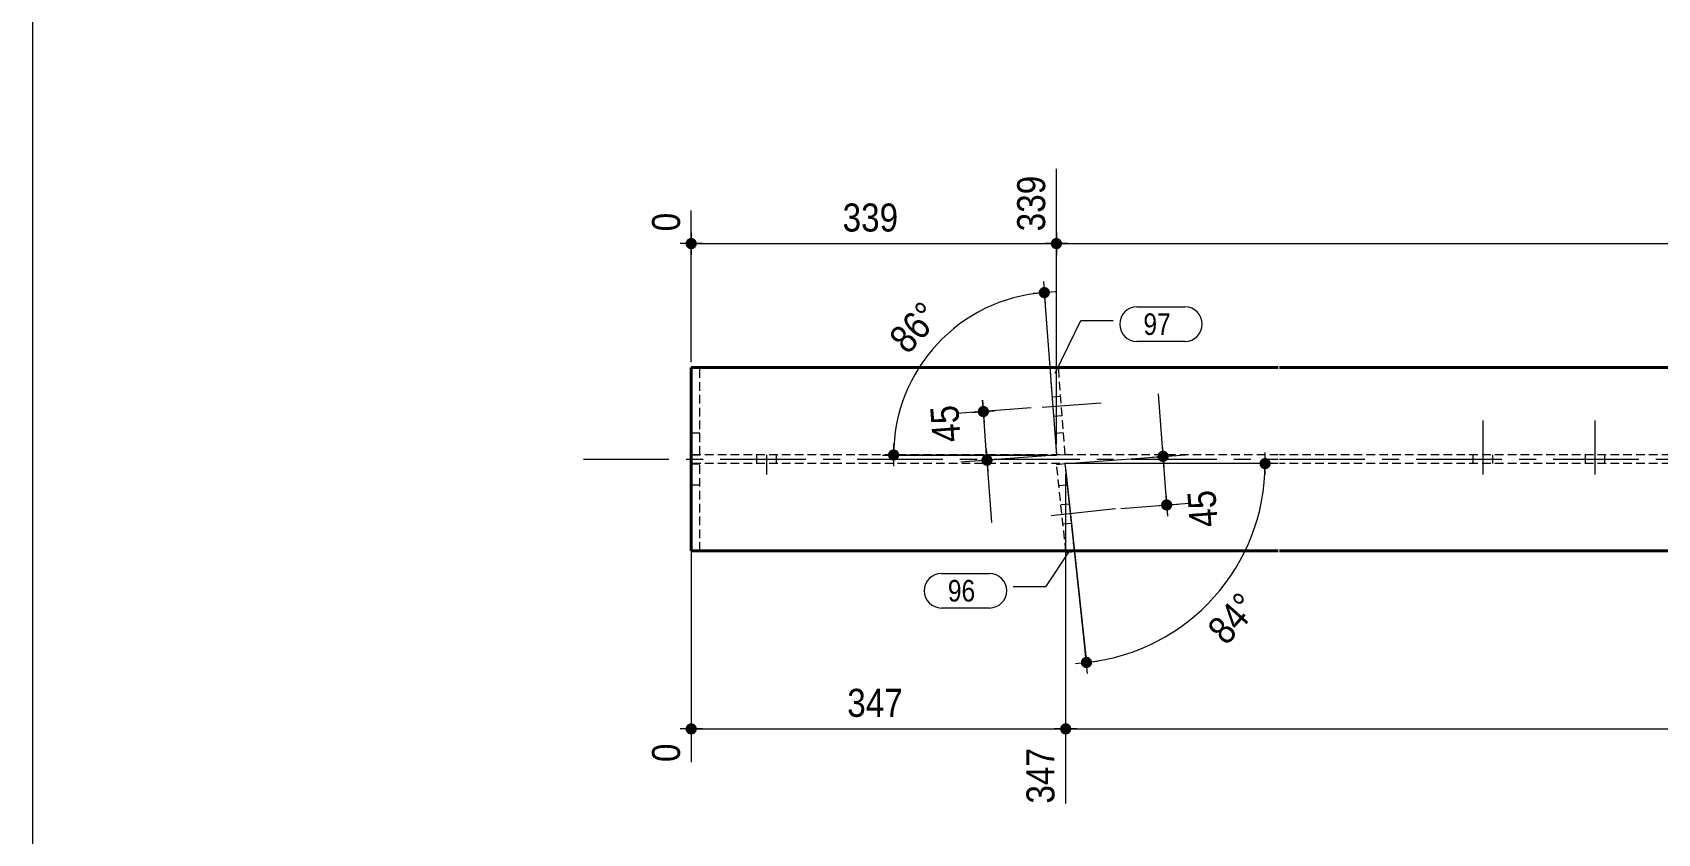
# Model space of a CAD drawing. Header units: millimetres. Extents: x 2 to 410, y 5 to 282.
# Drawn here: x 5 to 155.7, y 122.1 to 196.4 of the extents above; entities that cross this region are included whole.
import ezdxf

# ---------------------------------------------------------------- set-up
doc = ezdxf.new("R2010")
doc.units = ezdxf.units.MM
for name, pattern in [('AXES', [12.7, 7.9375, -1.5875, 1.5875, -1.5875]), ('CACHE2', [1.190625, 0.79375, -0.396875]), ('INTERROMPUX2', [9.525, 6.35, -3.175])]:
    doc.linetypes.add(name, pattern=pattern)
for name, color, linetype, lineweight in [('Axe', 1, 'Continuous', 0), ('Boulon', 7, 'Continuous', 0), ('Cache', 7, 'Continuous', 0), ('Cotation', 7, 'Continuous', 0), ('Feuille dessin', 5, 'Continuous', 0), ('Piece', 2, 'Continuous', 0), ('Repère pièce', 3, 'Continuous', 0)]:
    doc.layers.add(name, color=color, linetype=linetype, lineweight=lineweight)
doc.styles.add('ARIAL', font='ARIAL.TTF')
doc.styles.add('COMIC_SANS_MS', font='COMIC.TTF')

# ---------------------------------------------------------------- blocks, each defined once
blk = doc.blocks.new('*A32')
at = {"layer": 'Boulon', "linetype": 'INTERROMPUX2', "lineweight": 0}
for p, q in [((149.940422, 155.381357), (149.940422, 160.381357)), ((149.940422, 155.381357), (149.940422, 160.381357)), ((149.040422, 156.381357), (149.040422, 157.181357)), ((149.040422, 156.381357), (149.040422, 157.181357)), ((150.840422, 156.381357), (150.840422, 157.181357)), ((150.840422, 156.381357), (150.840422, 157.181357))]:
    blk.add_line(p, q, dxfattribs=at)
blk = doc.blocks.new('*A33')
at = {"layer": 'Boulon', "linetype": 'INTERROMPUX2', "lineweight": 0}
for p, q in [((139.540422, 155.381357), (139.540422, 160.381357)), ((139.540422, 155.381357), (139.540422, 160.381357)), ((138.640422, 156.381357), (138.640422, 157.181357)), ((138.640422, 156.381357), (138.640422, 157.181357)), ((140.440422, 156.381357), (140.440422, 157.181357)), ((140.440422, 156.381357), (140.440422, 157.181357))]:
    blk.add_line(p, q, dxfattribs=at)
blk = doc.blocks.new('*A36')
at = {"layer": 'Boulon', "linetype": 'INTERROMPUX2', "lineweight": 0}
for p, q in [((72.199334, 156.381357), (72.199334, 157.181357)), ((72.199334, 156.381357), (72.199334, 157.181357)), ((72.199334, 156.381357), (72.199334, 157.181357)), ((73.099334, 155.381357), (73.099334, 157.181357)), ((73.099334, 155.381357), (73.099334, 157.181357)), ((73.099334, 155.381357), (73.099334, 157.181357)), ((73.999334, 156.381357), (73.999334, 157.181357)), ((73.999334, 156.381357), (73.999334, 157.181357)), ((73.999334, 156.381357), (73.999334, 157.181357))]:
    blk.add_line(p, q, dxfattribs=at)
blk = doc.blocks.new('*A46')
at = {"layer": 'Boulon', "linetype": 'INTERROMPUX2', "lineweight": 0}
for p, q in [((100.389534, 152.576169), (101.184991, 152.661301)), ((100.389534, 152.576169), (101.184991, 152.661301)), ((100.389534, 152.576169), (101.184991, 152.661301)), ((99.490241, 151.574784), (105.456172, 152.213275)), ((99.490241, 151.574784), (105.456172, 152.213275)), ((99.490241, 151.574784), (105.456172, 152.213275)), ((100.581081, 150.786389), (101.376539, 150.871522)), ((100.581081, 150.786389), (101.376539, 150.871522)), ((100.581081, 150.786389), (101.376539, 150.871522))]:
    blk.add_line(p, q, dxfattribs=at)
blk = doc.blocks.new('*A47')
at = {"layer": 'Boulon', "linetype": 'INTERROMPUX2', "lineweight": 0}
for p, q in [((98.64141, 161.612571), (104.126297, 162.020025)), ((98.64141, 161.612571), (104.126297, 162.020025)), ((99.571988, 162.584181), (100.36979, 162.643447)), ((99.571988, 162.584181), (100.36979, 162.643447)), ((99.705337, 160.789127), (100.503139, 160.848393)), ((99.705337, 160.789127), (100.503139, 160.848393))]:
    blk.add_line(p, q, dxfattribs=at)
blk = doc.blocks.new('*A50')
at = {"layer": 'Axe', "color": 1, "linetype": 'AXES', "lineweight": 15}
for p, q in [((56.09887, 156.781357), (120.554782, 156.781357)), ((120.654782, 156.781357), (168.826063, 156.781357))]:
    blk.add_line(p, q, dxfattribs=at)
at = {"layer": 'Cache', "color": 7, "linetype": 'CACHE2', "lineweight": 20}
for p, q in [((120.554782, 157.181357), (66.09887, 157.181357)), ((168.826063, 157.181357), (120.654782, 157.181357)), ((120.554782, 156.381357), (66.09887, 156.381357)), ((168.826063, 156.381357), (120.654782, 156.381357))]:
    blk.add_line(p, q, dxfattribs=at)
at = {"layer": 'Piece', "color": 2, "linetype": 'Continuous', "lineweight": 40}
for p, q in [((66.09887, 165.281357), (66.09887, 148.281357)), ((66.09887, 165.281357), (120.554782, 165.281357)), ((120.654782, 165.281357), (168.826063, 165.281357)), ((66.09887, 148.281357), (120.554782, 148.281357)), ((120.654782, 148.281357), (168.826063, 148.281357))]:
    blk.add_line(p, q, dxfattribs=at)
blk = doc.blocks.new('*A51')
at = {"layer": 'Cache', "color": 7, "linetype": 'CACHE2', "lineweight": 20}
for p, q in [((99.991403, 156.296225), (100.78686, 156.381357)), ((100.857729, 148.201451), (99.991403, 156.296225)), ((101.653186, 148.286583), (100.78686, 156.381357)), ((100.999691, 154.392713), (100.204233, 154.307581)), ((101.604356, 148.281357), (101.653186, 148.286583)), ((101.653186, 148.286583), (101.604356, 148.281357))]:
    blk.add_line(p, q, dxfattribs=at)
at = {"layer": 'Piece', "color": 2, "linetype": 'Continuous', "lineweight": 40}
for p in [(100.849177, 148.281357), (101.604356, 148.281357)]:
    blk.add_line(p, (100.857729, 148.201451), dxfattribs=at)
blk = doc.blocks.new('*A52')
at = {"layer": 'Cache', "color": 7, "linetype": 'CACHE2', "lineweight": 20}
for p, q in [((100.177154, 165.236591), (99.379352, 165.177325)), ((99.379352, 165.177325), (99.973346, 157.181357)), ((100.771148, 157.240623), (100.177154, 165.236591)), ((100.622983, 159.235127), (99.825181, 159.175861)), ((99.973346, 157.181357), (100.771148, 157.240623))]:
    blk.add_line(p, q, dxfattribs=at)
blk = doc.blocks.new('*A53')
at = {"layer": 'Cache', "color": 7, "linetype": 'CACHE2', "lineweight": 20}
for p, q in [((66.098669, 148.291357), (66.098669, 156.371357)), ((66.098669, 156.371357), (66.898669, 156.371357)), ((66.898669, 148.291357), (66.898669, 156.371357)), ((66.898669, 154.371357), (66.098669, 154.371357)), ((66.898669, 148.291357), (66.098669, 148.291357))]:
    blk.add_line(p, q, dxfattribs=at)
blk = doc.blocks.new('*A54')
at = {"layer": 'Cache', "color": 7, "linetype": 'CACHE2', "lineweight": 20}
for p, q in [((66.898669, 165.271357), (66.098669, 165.271357)), ((66.098669, 165.271357), (66.098669, 157.191357)), ((66.898669, 157.191357), (66.898669, 165.271357)), ((66.898669, 159.191357), (66.098669, 159.191357)), ((66.098669, 157.191357), (66.898669, 157.191357))]:
    blk.add_line(p, q, dxfattribs=at)
blk = doc.blocks.new('*A67')
at = {"layer": 'Feuille dessin', "linetype": 'Continuous', "lineweight": 0}
blk.add_line((5, 282), (5, 5), dxfattribs=at)
blk = doc.blocks.new('*A118')
at = {"layer": 'Cotation'}
for points in [[(119.3, 155.86), (119.28, 155.86), (119.25, 155.87), (119.23, 155.87), (119.2, 155.88), (119.18, 155.88), (119.15, 155.89), (119.13, 155.9), (119.11, 155.91), (119.08, 155.92), (119.06, 155.94), (119.04, 155.95), (119.02, 155.96), (119, 155.98), (118.98, 156), (118.96, 156.01), (118.94, 156.03), (118.93, 156.05), (118.91, 156.07), (118.9, 156.09), (118.88, 156.11), (118.87, 156.14), (118.86, 156.16), (118.85, 156.18), (118.84, 156.21), (118.83, 156.23), (118.82, 156.26), (118.82, 156.28), (118.81, 156.31), (118.81, 156.33), (118.81, 156.36), (118.81, 156.38), (118.81, 156.41), (118.81, 156.43), (118.81, 156.46), (118.82, 156.48), (118.82, 156.51), (118.83, 156.53), (118.84, 156.56), (118.85, 156.58), (118.86, 156.6), (118.87, 156.63), (118.88, 156.65), (118.9, 156.67), (118.91, 156.69), (118.93, 156.71), (118.94, 156.73), (118.96, 156.75), (118.98, 156.77), (119, 156.78), (119.02, 156.8), (119.04, 156.81), (119.06, 156.83), (119.08, 156.84), (119.11, 156.85), (119.13, 156.86), (119.15, 156.87), (119.18, 156.88), (119.2, 156.89), (119.23, 156.89), (119.25, 156.9), (119.28, 156.9), (119.3, 156.9), (119.33, 156.9), (119.35, 156.9), (119.38, 156.9), (119.4, 156.9), (119.43, 156.89), (119.45, 156.89), (119.48, 156.88), (119.5, 156.87), (119.53, 156.86), (119.55, 156.85), (119.57, 156.84), (119.59, 156.83), (119.62, 156.81), (119.64, 156.8), (119.66, 156.78), (119.68, 156.77), (119.7, 156.75), (119.71, 156.73), (119.73, 156.71), (119.75, 156.69), (119.76, 156.67), (119.77, 156.65), (119.79, 156.63), (119.8, 156.6), (119.81, 156.58), (119.82, 156.56), (119.83, 156.53), (119.83, 156.51), (119.84, 156.48), (119.84, 156.46), (119.85, 156.43), (119.85, 156.41), (119.85, 156.38), (119.85, 156.36), (119.85, 156.33), (119.84, 156.31), (119.84, 156.28), (119.83, 156.26), (119.83, 156.23), (119.82, 156.21), (119.81, 156.18), (119.8, 156.16), (119.79, 156.14), (119.77, 156.11), (119.76, 156.09), (119.75, 156.07), (119.73, 156.05), (119.71, 156.03), (119.7, 156.01), (119.68, 156), (119.66, 155.98), (119.64, 155.96), (119.62, 155.95), (119.59, 155.94), (119.57, 155.92), (119.55, 155.91), (119.53, 155.9), (119.5, 155.89), (119.48, 155.88), (119.45, 155.88), (119.43, 155.87), (119.4, 155.87), (119.38, 155.86), (119.35, 155.86), (119.33, 155.86)], [(102.73, 137.43), (102.71, 137.43), (102.68, 137.43), (102.66, 137.44), (102.63, 137.44), (102.61, 137.45), (102.58, 137.46), (102.56, 137.47), (102.54, 137.48), (102.51, 137.49), (102.49, 137.5), (102.47, 137.51), (102.45, 137.53), (102.43, 137.54), (102.41, 137.56), (102.39, 137.58), (102.37, 137.6), (102.36, 137.62), (102.34, 137.64), (102.33, 137.66), (102.31, 137.68), (102.3, 137.7), (102.29, 137.72), (102.28, 137.75), (102.27, 137.77), (102.26, 137.79), (102.26, 137.82), (102.25, 137.84), (102.25, 137.87), (102.24, 137.89), (102.24, 137.92), (102.24, 137.95), (102.24, 137.97), (102.24, 138), (102.25, 138.02), (102.25, 138.05), (102.26, 138.07), (102.26, 138.1), (102.27, 138.12), (102.28, 138.14), (102.29, 138.17), (102.3, 138.19), (102.31, 138.21), (102.33, 138.23), (102.34, 138.26), (102.36, 138.28), (102.37, 138.3), (102.39, 138.31), (102.41, 138.33), (102.43, 138.35), (102.45, 138.36), (102.47, 138.38), (102.49, 138.39), (102.51, 138.4), (102.54, 138.42), (102.56, 138.43), (102.58, 138.44), (102.61, 138.44), (102.63, 138.45), (102.66, 138.46), (102.68, 138.46), (102.71, 138.46), (102.73, 138.47), (102.76, 138.47), (102.79, 138.47), (102.81, 138.46), (102.84, 138.46), (102.86, 138.46), (102.89, 138.45), (102.91, 138.44), (102.94, 138.44), (102.96, 138.43), (102.98, 138.42), (103, 138.4), (103.03, 138.39), (103.05, 138.38), (103.07, 138.36), (103.09, 138.35), (103.11, 138.33), (103.13, 138.31), (103.15, 138.3), (103.16, 138.28), (103.18, 138.26), (103.19, 138.23), (103.21, 138.21), (103.22, 138.19), (103.23, 138.17), (103.24, 138.14), (103.25, 138.12), (103.26, 138.1), (103.26, 138.07), (103.27, 138.05), (103.27, 138.02), (103.28, 138), (103.28, 137.97), (103.28, 137.95), (103.28, 137.92), (103.28, 137.89), (103.27, 137.87), (103.27, 137.84), (103.26, 137.82), (103.26, 137.79), (103.25, 137.77), (103.24, 137.75), (103.23, 137.72), (103.22, 137.7), (103.21, 137.68), (103.19, 137.66), (103.18, 137.64), (103.16, 137.62), (103.15, 137.6), (103.13, 137.58), (103.11, 137.56), (103.09, 137.54), (103.07, 137.53), (103.05, 137.51), (103.03, 137.5), (103, 137.49), (102.98, 137.48), (102.96, 137.47), (102.94, 137.46), (102.91, 137.45), (102.89, 137.44), (102.86, 137.44), (102.84, 137.43), (102.81, 137.43), (102.79, 137.43), (102.76, 137.43)]]:
    blk.add_hatch(color=256, dxfattribs=at).paths.add_polyline_path(points, flags=17)
at = {"layer": 'Cotation', "linetype": 'Continuous', "lineweight": 0}
for p, q in [((119.33, 155.34), (119.33, 157.42)), ((119.33, 156.38), (100.79, 156.38)), ((102.76, 137.95), (100.79, 156.38)), ((100.89, 155.39), (102.76, 137.95)), ((120.37, 156.38), (118.29, 156.38)), ((102.87, 136.91), (102.65, 138.98)), ((101.73, 137.84), (103.79, 138.06))]:
    blk.add_line(p, q, dxfattribs=at)
blk.add_arc((100.79, 156.38), 18.54, 276.1087, 0, dxfattribs=at)
at = {"layer": 'Cotation'}
for p in [(119.33, 156.38), (102.76, 137.95)]:
    blk.add_point(p, dxfattribs=at)
at = {"layer": 'Cotation', "style": 'ARIAL', "width": 0.85}
blk.add_text('84°', height=2.6, rotation=48.054, dxfattribs=at).set_placement((115.73, 139.43))
blk = doc.blocks.new('*A119')
at = {"layer": 'Cotation'}
for points in [[(98.83, 171.72), (98.8, 171.72), (98.78, 171.72), (98.75, 171.73), (98.73, 171.73), (98.7, 171.74), (98.68, 171.75), (98.66, 171.76), (98.63, 171.77), (98.61, 171.78), (98.59, 171.79), (98.57, 171.81), (98.54, 171.82), (98.52, 171.84), (98.51, 171.85), (98.49, 171.87), (98.47, 171.89), (98.45, 171.91), (98.44, 171.93), (98.42, 171.95), (98.41, 171.97), (98.4, 171.99), (98.38, 172.02), (98.37, 172.04), (98.37, 172.06), (98.36, 172.09), (98.35, 172.11), (98.34, 172.14), (98.34, 172.16), (98.34, 172.19), (98.34, 172.21), (98.33, 172.24), (98.34, 172.26), (98.34, 172.29), (98.34, 172.32), (98.34, 172.34), (98.35, 172.37), (98.36, 172.39), (98.37, 172.41), (98.37, 172.44), (98.38, 172.46), (98.4, 172.48), (98.41, 172.51), (98.42, 172.53), (98.44, 172.55), (98.45, 172.57), (98.47, 172.59), (98.49, 172.61), (98.51, 172.62), (98.52, 172.64), (98.54, 172.66), (98.57, 172.67), (98.59, 172.69), (98.61, 172.7), (98.63, 172.71), (98.66, 172.72), (98.68, 172.73), (98.7, 172.74), (98.73, 172.74), (98.75, 172.75), (98.78, 172.75), (98.8, 172.76), (98.83, 172.76), (98.85, 172.76), (98.88, 172.76), (98.91, 172.76), (98.93, 172.75), (98.96, 172.75), (98.98, 172.74), (99.01, 172.74), (99.03, 172.73), (99.05, 172.72), (99.08, 172.71), (99.1, 172.7), (99.12, 172.69), (99.14, 172.67), (99.16, 172.66), (99.18, 172.64), (99.2, 172.62), (99.22, 172.61), (99.24, 172.59), (99.26, 172.57), (99.27, 172.55), (99.29, 172.53), (99.3, 172.51), (99.31, 172.48), (99.32, 172.46), (99.34, 172.44), (99.34, 172.41), (99.35, 172.39), (99.36, 172.37), (99.36, 172.34), (99.37, 172.32), (99.37, 172.29), (99.37, 172.26), (99.37, 172.24), (99.37, 172.21), (99.37, 172.19), (99.37, 172.16), (99.36, 172.14), (99.36, 172.11), (99.35, 172.09), (99.34, 172.06), (99.34, 172.04), (99.32, 172.02), (99.31, 171.99), (99.3, 171.97), (99.29, 171.95), (99.27, 171.93), (99.26, 171.91), (99.24, 171.89), (99.22, 171.87), (99.2, 171.85), (99.18, 171.84), (99.16, 171.82), (99.14, 171.81), (99.12, 171.79), (99.1, 171.78), (99.08, 171.77), (99.05, 171.76), (99.03, 171.75), (99.01, 171.74), (98.98, 171.73), (98.96, 171.73), (98.93, 171.72), (98.91, 171.72), (98.88, 171.72), (98.85, 171.72)], [(84.85, 156.66), (84.82, 156.66), (84.8, 156.67), (84.77, 156.67), (84.75, 156.68), (84.72, 156.68), (84.7, 156.69), (84.67, 156.7), (84.65, 156.71), (84.63, 156.72), (84.61, 156.74), (84.58, 156.75), (84.56, 156.76), (84.54, 156.78), (84.52, 156.8), (84.51, 156.81), (84.49, 156.83), (84.47, 156.85), (84.46, 156.87), (84.44, 156.89), (84.43, 156.91), (84.42, 156.94), (84.4, 156.96), (84.39, 156.98), (84.38, 157.01), (84.38, 157.03), (84.37, 157.06), (84.36, 157.08), (84.36, 157.11), (84.36, 157.13), (84.35, 157.16), (84.35, 157.18), (84.35, 157.21), (84.36, 157.23), (84.36, 157.26), (84.36, 157.28), (84.37, 157.31), (84.38, 157.33), (84.38, 157.36), (84.39, 157.38), (84.4, 157.4), (84.42, 157.43), (84.43, 157.45), (84.44, 157.47), (84.46, 157.49), (84.47, 157.51), (84.49, 157.53), (84.51, 157.55), (84.52, 157.57), (84.54, 157.58), (84.56, 157.6), (84.58, 157.61), (84.61, 157.63), (84.63, 157.64), (84.65, 157.65), (84.67, 157.66), (84.7, 157.67), (84.72, 157.68), (84.75, 157.69), (84.77, 157.69), (84.8, 157.7), (84.82, 157.7), (84.85, 157.7), (84.87, 157.7), (84.9, 157.7), (84.92, 157.7), (84.95, 157.7), (84.98, 157.69), (85, 157.69), (85.02, 157.68), (85.05, 157.67), (85.07, 157.66), (85.1, 157.65), (85.12, 157.64), (85.14, 157.63), (85.16, 157.61), (85.18, 157.6), (85.2, 157.58), (85.22, 157.57), (85.24, 157.55), (85.26, 157.53), (85.28, 157.51), (85.29, 157.49), (85.31, 157.47), (85.32, 157.45), (85.33, 157.43), (85.34, 157.4), (85.35, 157.38), (85.36, 157.36), (85.37, 157.33), (85.38, 157.31), (85.38, 157.28), (85.39, 157.26), (85.39, 157.23), (85.39, 157.21), (85.39, 157.18), (85.39, 157.16), (85.39, 157.13), (85.39, 157.11), (85.38, 157.08), (85.38, 157.06), (85.37, 157.03), (85.36, 157.01), (85.35, 156.98), (85.34, 156.96), (85.33, 156.94), (85.32, 156.91), (85.31, 156.89), (85.29, 156.87), (85.28, 156.85), (85.26, 156.83), (85.24, 156.81), (85.22, 156.8), (85.2, 156.78), (85.18, 156.76), (85.16, 156.75), (85.14, 156.74), (85.12, 156.72), (85.1, 156.71), (85.07, 156.7), (85.05, 156.69), (85.02, 156.68), (85, 156.68), (84.98, 156.67), (84.95, 156.67), (84.92, 156.66), (84.9, 156.66), (84.87, 156.66)]]:
    blk.add_hatch(color=256, dxfattribs=at).paths.add_polyline_path(points, flags=17)
at = {"layer": 'Cotation', "linetype": 'Continuous', "lineweight": 0}
for p, q in [((99.89, 172.32), (97.82, 172.16)), ((98.78, 173.28), (98.93, 171.2)), ((98.85, 172.24), (99.97, 157.18)), ((83.83, 157.18), (85.91, 157.18)), ((84.87, 158.22), (84.87, 156.14)), ((98.97, 157.18), (84.87, 157.18)), ((84.87, 157.18), (99.97, 157.18))]:
    blk.add_line(p, q, dxfattribs=at)
blk.add_arc((99.97, 157.18), 15.1, 94.2485, 180, dxfattribs=at)
at = {"layer": 'Cotation'}
for p in [(98.85, 172.24), (84.87, 157.18)]:
    blk.add_point(p, dxfattribs=at)
at = {"layer": 'Cotation', "style": 'ARIAL', "width": 0.85}
blk.add_text('86°', height=2.6, rotation=47.1258, dxfattribs=at).set_placement((86.17, 166.42))
blk = doc.blocks.new('*A120')
at = {"layer": 'Cotation'}
for points in [[(109.83, 156.54), (109.81, 156.54), (109.78, 156.54), (109.76, 156.55), (109.73, 156.55), (109.71, 156.56), (109.69, 156.57), (109.66, 156.57), (109.64, 156.59), (109.62, 156.6), (109.59, 156.61), (109.57, 156.62), (109.55, 156.64), (109.53, 156.65), (109.51, 156.67), (109.49, 156.69), (109.47, 156.71), (109.46, 156.73), (109.44, 156.75), (109.43, 156.77), (109.41, 156.79), (109.4, 156.81), (109.39, 156.83), (109.38, 156.86), (109.37, 156.88), (109.36, 156.9), (109.36, 156.93), (109.35, 156.95), (109.35, 156.98), (109.34, 157), (109.34, 157.03), (109.34, 157.06), (109.34, 157.08), (109.34, 157.11), (109.35, 157.13), (109.35, 157.16), (109.36, 157.18), (109.36, 157.21), (109.37, 157.23), (109.38, 157.25), (109.39, 157.28), (109.4, 157.3), (109.41, 157.32), (109.43, 157.34), (109.44, 157.37), (109.46, 157.39), (109.47, 157.4), (109.49, 157.42), (109.51, 157.44), (109.53, 157.46), (109.55, 157.47), (109.57, 157.49), (109.59, 157.5), (109.62, 157.51), (109.64, 157.53), (109.66, 157.54), (109.69, 157.54), (109.71, 157.55), (109.73, 157.56), (109.76, 157.57), (109.78, 157.57), (109.81, 157.57), (109.83, 157.57), (109.86, 157.58), (109.89, 157.57), (109.91, 157.57), (109.94, 157.57), (109.96, 157.57), (109.99, 157.56), (110.01, 157.55), (110.04, 157.54), (110.06, 157.54), (110.08, 157.53), (110.11, 157.51), (110.13, 157.5), (110.15, 157.49), (110.17, 157.47), (110.19, 157.46), (110.21, 157.44), (110.23, 157.42), (110.25, 157.4), (110.26, 157.39), (110.28, 157.37), (110.29, 157.34), (110.31, 157.32), (110.32, 157.3), (110.33, 157.28), (110.34, 157.25), (110.35, 157.23), (110.36, 157.21), (110.36, 157.18), (110.37, 157.16), (110.37, 157.13), (110.38, 157.11), (110.38, 157.08), (110.38, 157.06), (110.38, 157.03), (110.38, 157), (110.37, 156.98), (110.37, 156.95), (110.36, 156.93), (110.36, 156.9), (110.35, 156.88), (110.34, 156.86), (110.33, 156.83), (110.32, 156.81), (110.31, 156.79), (110.29, 156.77), (110.28, 156.75), (110.26, 156.73), (110.25, 156.71), (110.23, 156.69), (110.21, 156.67), (110.19, 156.65), (110.17, 156.64), (110.15, 156.62), (110.13, 156.61), (110.11, 156.6), (110.08, 156.59), (110.06, 156.57), (110.04, 156.57), (110.01, 156.56), (109.99, 156.55), (109.96, 156.55), (109.94, 156.54), (109.91, 156.54), (109.89, 156.54), (109.86, 156.54)], [(110.17, 152.03), (110.14, 152.03), (110.12, 152.03), (110.09, 152.04), (110.07, 152.04), (110.04, 152.05), (110.02, 152.06), (110, 152.07), (109.97, 152.08), (109.95, 152.09), (109.93, 152.1), (109.91, 152.12), (109.89, 152.13), (109.87, 152.15), (109.85, 152.16), (109.83, 152.18), (109.81, 152.2), (109.79, 152.22), (109.78, 152.24), (109.76, 152.26), (109.75, 152.28), (109.74, 152.3), (109.72, 152.33), (109.71, 152.35), (109.71, 152.37), (109.7, 152.4), (109.69, 152.42), (109.69, 152.45), (109.68, 152.47), (109.68, 152.5), (109.68, 152.52), (109.68, 152.55), (109.68, 152.57), (109.68, 152.6), (109.68, 152.62), (109.69, 152.65), (109.69, 152.67), (109.7, 152.7), (109.71, 152.72), (109.71, 152.75), (109.72, 152.77), (109.74, 152.79), (109.75, 152.82), (109.76, 152.84), (109.78, 152.86), (109.79, 152.88), (109.81, 152.9), (109.83, 152.92), (109.85, 152.93), (109.87, 152.95), (109.89, 152.97), (109.91, 152.98), (109.93, 152.99), (109.95, 153.01), (109.97, 153.02), (110, 153.03), (110.02, 153.04), (110.04, 153.05), (110.07, 153.05), (110.09, 153.06), (110.12, 153.06), (110.14, 153.07), (110.17, 153.07), (110.2, 153.07), (110.22, 153.07), (110.25, 153.07), (110.27, 153.06), (110.3, 153.06), (110.32, 153.05), (110.35, 153.05), (110.37, 153.04), (110.39, 153.03), (110.42, 153.02), (110.44, 153.01), (110.46, 152.99), (110.48, 152.98), (110.5, 152.97), (110.52, 152.95), (110.54, 152.93), (110.56, 152.92), (110.58, 152.9), (110.6, 152.88), (110.61, 152.86), (110.63, 152.84), (110.64, 152.82), (110.65, 152.79), (110.67, 152.77), (110.68, 152.75), (110.68, 152.72), (110.69, 152.7), (110.7, 152.67), (110.71, 152.65), (110.71, 152.62), (110.71, 152.6), (110.71, 152.57), (110.72, 152.55), (110.71, 152.52), (110.71, 152.5), (110.71, 152.47), (110.71, 152.45), (110.7, 152.42), (110.69, 152.4), (110.68, 152.37), (110.68, 152.35), (110.67, 152.33), (110.65, 152.3), (110.64, 152.28), (110.63, 152.26), (110.61, 152.24), (110.6, 152.22), (110.58, 152.2), (110.56, 152.18), (110.54, 152.16), (110.52, 152.15), (110.5, 152.13), (110.48, 152.12), (110.46, 152.1), (110.44, 152.09), (110.42, 152.08), (110.39, 152.07), (110.37, 152.06), (110.35, 152.05), (110.32, 152.04), (110.3, 152.04), (110.27, 152.03), (110.25, 152.03), (110.22, 152.03), (110.2, 152.03)]]:
    blk.add_hatch(color=256, dxfattribs=at).paths.add_polyline_path(points, flags=17)
at = {"layer": 'Cotation', "linetype": 'Continuous', "lineweight": 0}
for p, q in [((109.86, 157.06), (109.43, 162.85)), ((109.86, 157.06), (109.43, 162.85)), ((101.78, 156.46), (111.93, 157.21)), ((108.82, 156.98), (110.9, 157.13)), ((109.78, 158.09), (109.94, 156.02)), ((110.2, 152.55), (109.86, 157.06)), ((105.94, 152.23), (112.27, 152.7)), ((109.16, 152.47), (111.23, 152.63)), ((110.12, 153.59), (110.27, 151.51)), ((110.2, 152.55), (110.27, 151.51))]:
    blk.add_line(p, q, dxfattribs=at)
at = {"layer": 'Cotation'}
for p in [(109.86, 157.06), (110.2, 152.55)]:
    blk.add_point(p, dxfattribs=at)
at = {"layer": 'Cotation', "style": 'ARIAL', "width": 0.85}
blk.add_text('45', height=2.6, rotation=94.2458, dxfattribs=at).set_placement((114.95, 150.57))
blk = doc.blocks.new('*A121')
at = {"layer": 'Cotation'}
for points in [[(93.17, 160.69), (93.15, 160.69), (93.12, 160.69), (93.1, 160.7), (93.07, 160.7), (93.05, 160.71), (93.02, 160.72), (93, 160.73), (92.97, 160.74), (92.95, 160.75), (92.93, 160.76), (92.91, 160.78), (92.89, 160.79), (92.87, 160.81), (92.85, 160.82), (92.83, 160.84), (92.81, 160.86), (92.79, 160.88), (92.78, 160.9), (92.76, 160.92), (92.75, 160.94), (92.74, 160.96), (92.73, 160.99), (92.72, 161.01), (92.71, 161.03), (92.7, 161.06), (92.69, 161.08), (92.69, 161.11), (92.68, 161.13), (92.68, 161.16), (92.68, 161.18), (92.68, 161.21), (92.68, 161.23), (92.68, 161.26), (92.68, 161.28), (92.69, 161.31), (92.69, 161.33), (92.7, 161.36), (92.71, 161.38), (92.72, 161.41), (92.73, 161.43), (92.74, 161.45), (92.75, 161.48), (92.76, 161.5), (92.78, 161.52), (92.79, 161.54), (92.81, 161.56), (92.83, 161.58), (92.85, 161.59), (92.87, 161.61), (92.89, 161.63), (92.91, 161.64), (92.93, 161.65), (92.95, 161.67), (92.97, 161.68), (93, 161.69), (93.02, 161.7), (93.05, 161.71), (93.07, 161.71), (93.1, 161.72), (93.12, 161.72), (93.15, 161.73), (93.17, 161.73), (93.2, 161.73), (93.22, 161.73), (93.25, 161.73), (93.27, 161.72), (93.3, 161.72), (93.32, 161.71), (93.35, 161.71), (93.37, 161.7), (93.4, 161.69), (93.42, 161.68), (93.44, 161.67), (93.46, 161.65), (93.49, 161.64), (93.51, 161.63), (93.53, 161.61), (93.55, 161.59), (93.56, 161.58), (93.58, 161.56), (93.6, 161.54), (93.61, 161.52), (93.63, 161.5), (93.64, 161.48), (93.66, 161.45), (93.67, 161.43), (93.68, 161.41), (93.69, 161.38), (93.69, 161.36), (93.7, 161.33), (93.71, 161.31), (93.71, 161.28), (93.71, 161.26), (93.72, 161.23), (93.72, 161.21), (93.72, 161.18), (93.71, 161.16), (93.71, 161.13), (93.71, 161.11), (93.7, 161.08), (93.69, 161.06), (93.69, 161.03), (93.68, 161.01), (93.67, 160.99), (93.66, 160.96), (93.64, 160.94), (93.63, 160.92), (93.61, 160.9), (93.6, 160.88), (93.58, 160.86), (93.56, 160.84), (93.55, 160.82), (93.53, 160.81), (93.51, 160.79), (93.49, 160.78), (93.46, 160.76), (93.44, 160.75), (93.42, 160.74), (93.4, 160.73), (93.37, 160.72), (93.35, 160.71), (93.32, 160.7), (93.3, 160.7), (93.27, 160.69), (93.25, 160.69), (93.22, 160.69), (93.2, 160.69)], [(93.51, 156.18), (93.48, 156.19), (93.46, 156.19), (93.43, 156.19), (93.41, 156.2), (93.38, 156.21), (93.36, 156.21), (93.33, 156.22), (93.31, 156.23), (93.29, 156.24), (93.26, 156.26), (93.24, 156.27), (93.22, 156.29), (93.2, 156.3), (93.18, 156.32), (93.16, 156.34), (93.15, 156.35), (93.13, 156.37), (93.11, 156.39), (93.1, 156.41), (93.09, 156.44), (93.07, 156.46), (93.06, 156.48), (93.05, 156.5), (93.04, 156.53), (93.03, 156.55), (93.03, 156.58), (93.02, 156.6), (93.02, 156.63), (93.01, 156.65), (93.01, 156.68), (93.01, 156.7), (93.01, 156.73), (93.01, 156.75), (93.02, 156.78), (93.02, 156.8), (93.03, 156.83), (93.03, 156.85), (93.04, 156.88), (93.05, 156.9), (93.06, 156.93), (93.07, 156.95), (93.09, 156.97), (93.1, 156.99), (93.11, 157.01), (93.13, 157.03), (93.15, 157.05), (93.16, 157.07), (93.18, 157.09), (93.2, 157.1), (93.22, 157.12), (93.24, 157.14), (93.26, 157.15), (93.29, 157.16), (93.31, 157.17), (93.33, 157.18), (93.36, 157.19), (93.38, 157.2), (93.41, 157.21), (93.43, 157.21), (93.46, 157.22), (93.48, 157.22), (93.51, 157.22), (93.53, 157.22), (93.56, 157.22), (93.58, 157.22), (93.61, 157.22), (93.63, 157.21), (93.66, 157.21), (93.68, 157.2), (93.71, 157.19), (93.73, 157.18), (93.75, 157.17), (93.78, 157.16), (93.8, 157.15), (93.82, 157.14), (93.84, 157.12), (93.86, 157.1), (93.88, 157.09), (93.9, 157.07), (93.92, 157.05), (93.93, 157.03), (93.95, 157.01), (93.96, 156.99), (93.98, 156.97), (93.99, 156.95), (94, 156.93), (94.01, 156.9), (94.02, 156.88), (94.03, 156.85), (94.04, 156.83), (94.04, 156.8), (94.05, 156.78), (94.05, 156.75), (94.05, 156.73), (94.05, 156.7), (94.05, 156.68), (94.05, 156.65), (94.05, 156.63), (94.04, 156.6), (94.04, 156.58), (94.03, 156.55), (94.02, 156.53), (94.01, 156.5), (94, 156.48), (93.99, 156.46), (93.98, 156.44), (93.96, 156.41), (93.95, 156.39), (93.93, 156.37), (93.92, 156.35), (93.9, 156.34), (93.88, 156.32), (93.86, 156.3), (93.84, 156.29), (93.82, 156.27), (93.8, 156.26), (93.78, 156.24), (93.75, 156.23), (93.73, 156.22), (93.71, 156.21), (93.68, 156.21), (93.66, 156.2), (93.63, 156.19), (93.61, 156.19), (93.58, 156.19), (93.56, 156.18), (93.53, 156.18)]]:
    blk.add_hatch(color=256, dxfattribs=at).paths.add_polyline_path(points, flags=17)
at = {"layer": 'Cotation', "linetype": 'Continuous', "lineweight": 0}
for p, q in [((97.64, 161.54), (90.78, 161.03)), ((92.16, 161.13), (94.23, 161.29)), ((93.12, 162.25), (93.27, 160.17)), ((93.2, 161.21), (93.12, 162.25)), ((93.53, 156.7), (93.2, 161.21)), ((98.98, 157.11), (91.12, 156.52)), ((92.49, 156.63), (94.57, 156.78)), ((93.45, 157.74), (93.61, 155.67)), ((93.53, 156.7), (93.96, 150.91)), ((93.53, 156.7), (93.96, 150.91))]:
    blk.add_line(p, q, dxfattribs=at)
at = {"layer": 'Cotation'}
for p in [(93.2, 161.21), (93.53, 156.7)]:
    blk.add_point(p, dxfattribs=at)
at = {"layer": 'Cotation', "style": 'ARIAL', "width": 0.85}
blk.add_text('45', height=2.6, rotation=94.2458, dxfattribs=at).set_placement((91.1, 158.45))
blk = doc.blocks.new('*A124')
at = {"layer": 'Cotation'}
for points in [[(66.07, 131.26), (66.05, 131.26), (66.02, 131.27), (66, 131.27), (65.97, 131.28), (65.95, 131.28), (65.92, 131.29), (65.9, 131.3), (65.88, 131.31), (65.85, 131.32), (65.83, 131.34), (65.81, 131.35), (65.79, 131.36), (65.77, 131.38), (65.75, 131.4), (65.73, 131.41), (65.71, 131.43), (65.7, 131.45), (65.68, 131.47), (65.67, 131.49), (65.65, 131.51), (65.64, 131.54), (65.63, 131.56), (65.62, 131.58), (65.61, 131.61), (65.6, 131.63), (65.59, 131.66), (65.59, 131.68), (65.58, 131.71), (65.58, 131.73), (65.58, 131.76), (65.58, 131.78), (65.58, 131.81), (65.58, 131.83), (65.58, 131.86), (65.59, 131.88), (65.59, 131.91), (65.6, 131.93), (65.61, 131.96), (65.62, 131.98), (65.63, 132), (65.64, 132.03), (65.65, 132.05), (65.67, 132.07), (65.68, 132.09), (65.7, 132.11), (65.71, 132.13), (65.73, 132.15), (65.75, 132.17), (65.77, 132.18), (65.79, 132.2), (65.81, 132.21), (65.83, 132.23), (65.85, 132.24), (65.88, 132.25), (65.9, 132.26), (65.92, 132.27), (65.95, 132.28), (65.97, 132.29), (66, 132.29), (66.02, 132.3), (66.05, 132.3), (66.07, 132.3), (66.1, 132.3), (66.12, 132.3), (66.15, 132.3), (66.17, 132.3), (66.2, 132.29), (66.23, 132.29), (66.25, 132.28), (66.27, 132.27), (66.3, 132.26), (66.32, 132.25), (66.34, 132.24), (66.37, 132.23), (66.39, 132.21), (66.41, 132.2), (66.43, 132.18), (66.45, 132.17), (66.47, 132.15), (66.48, 132.13), (66.5, 132.11), (66.52, 132.09), (66.53, 132.07), (66.54, 132.05), (66.56, 132.03), (66.57, 132), (66.58, 131.98), (66.59, 131.96), (66.6, 131.93), (66.6, 131.91), (66.61, 131.88), (66.61, 131.86), (66.62, 131.83), (66.62, 131.81), (66.62, 131.78), (66.62, 131.76), (66.62, 131.73), (66.61, 131.71), (66.61, 131.68), (66.6, 131.66), (66.6, 131.63), (66.59, 131.61), (66.58, 131.58), (66.57, 131.56), (66.56, 131.54), (66.54, 131.51), (66.53, 131.49), (66.52, 131.47), (66.5, 131.45), (66.48, 131.43), (66.47, 131.41), (66.45, 131.4), (66.43, 131.38), (66.41, 131.36), (66.39, 131.35), (66.37, 131.34), (66.34, 131.32), (66.32, 131.31), (66.3, 131.3), (66.27, 131.29), (66.25, 131.28), (66.23, 131.28), (66.2, 131.27), (66.17, 131.27), (66.15, 131.26), (66.12, 131.26), (66.1, 131.26)], [(100.81, 131.26), (100.78, 131.26), (100.76, 131.27), (100.73, 131.27), (100.71, 131.28), (100.68, 131.28), (100.66, 131.29), (100.64, 131.3), (100.61, 131.31), (100.59, 131.32), (100.57, 131.34), (100.55, 131.35), (100.53, 131.36), (100.51, 131.38), (100.49, 131.4), (100.47, 131.41), (100.45, 131.43), (100.43, 131.45), (100.42, 131.47), (100.4, 131.49), (100.39, 131.51), (100.38, 131.54), (100.36, 131.56), (100.35, 131.58), (100.35, 131.61), (100.34, 131.63), (100.33, 131.66), (100.32, 131.68), (100.32, 131.71), (100.32, 131.73), (100.32, 131.76), (100.31, 131.78), (100.32, 131.81), (100.32, 131.83), (100.32, 131.86), (100.32, 131.88), (100.33, 131.91), (100.34, 131.93), (100.35, 131.96), (100.35, 131.98), (100.36, 132), (100.38, 132.03), (100.39, 132.05), (100.4, 132.07), (100.42, 132.09), (100.43, 132.11), (100.45, 132.13), (100.47, 132.15), (100.49, 132.17), (100.51, 132.18), (100.53, 132.2), (100.55, 132.21), (100.57, 132.23), (100.59, 132.24), (100.61, 132.25), (100.64, 132.26), (100.66, 132.27), (100.68, 132.28), (100.71, 132.29), (100.73, 132.29), (100.76, 132.3), (100.78, 132.3), (100.81, 132.3), (100.83, 132.3), (100.86, 132.3), (100.89, 132.3), (100.91, 132.3), (100.94, 132.29), (100.96, 132.29), (100.99, 132.28), (101.01, 132.27), (101.03, 132.26), (101.06, 132.25), (101.08, 132.24), (101.1, 132.23), (101.12, 132.21), (101.14, 132.2), (101.16, 132.18), (101.18, 132.17), (101.2, 132.15), (101.22, 132.13), (101.24, 132.11), (101.25, 132.09), (101.27, 132.07), (101.28, 132.05), (101.29, 132.03), (101.31, 132), (101.32, 131.98), (101.32, 131.96), (101.33, 131.93), (101.34, 131.91), (101.34, 131.88), (101.35, 131.86), (101.35, 131.83), (101.35, 131.81), (101.35, 131.78), (101.35, 131.76), (101.35, 131.73), (101.35, 131.71), (101.34, 131.68), (101.34, 131.66), (101.33, 131.63), (101.32, 131.61), (101.32, 131.58), (101.31, 131.56), (101.29, 131.54), (101.28, 131.51), (101.27, 131.49), (101.25, 131.47), (101.24, 131.45), (101.22, 131.43), (101.2, 131.41), (101.18, 131.4), (101.16, 131.38), (101.14, 131.36), (101.12, 131.35), (101.1, 131.34), (101.08, 131.32), (101.06, 131.31), (101.03, 131.3), (101.01, 131.29), (100.99, 131.28), (100.96, 131.28), (100.94, 131.27), (100.91, 131.27), (100.89, 131.26), (100.86, 131.26), (100.83, 131.26)]]:
    blk.add_hatch(color=256, dxfattribs=at).paths.add_polyline_path(points, flags=17)
at = {"layer": 'Cotation', "linetype": 'Continuous', "lineweight": 0}
for p, q in [((100.83, 155.38), (100.83, 124.86)), ((66.1, 149.13), (66.1, 128.71)), ((66.1, 132.82), (66.1, 130.74)), ((100.83, 132.82), (100.83, 130.74)), ((67.14, 131.78), (65.06, 131.78)), ((66.1, 131.78), (65.06, 131.78)), ((66.1, 131.78), (100.83, 131.78)), ((101.87, 131.78), (99.79, 131.78)), ((100.83, 131.78), (101.87, 131.78))]:
    blk.add_line(p, q, dxfattribs=at)
at = {"layer": 'Cotation'}
for p in [(66.1, 131.78), (100.83, 131.78)]:
    blk.add_point(p, dxfattribs=at)
at = {"layer": 'Cotation', "style": 'ARIAL', "width": 0.85}
blk.add_text('347', height=2.6, dxfattribs=at).set_placement((80.57, 132.9))
for s, p in [('0', (65.06, 128.71)), ('347', (99.79, 124.86))]:
    blk.add_text(s, height=2.6, rotation=90.0002, dxfattribs=at).set_placement(p)
blk = doc.blocks.new('*A125')
at = {"layer": 'Cotation'}
blk.add_hatch(color=256, dxfattribs=at).paths.add_polyline_path([(100.81, 131.26), (100.78, 131.26), (100.76, 131.27), (100.73, 131.27), (100.71, 131.28), (100.68, 131.28), (100.66, 131.29), (100.64, 131.3), (100.61, 131.31), (100.59, 131.32), (100.57, 131.34), (100.55, 131.35), (100.53, 131.36), (100.51, 131.38), (100.49, 131.4), (100.47, 131.41), (100.45, 131.43), (100.43, 131.45), (100.42, 131.47), (100.4, 131.49), (100.39, 131.51), (100.38, 131.54), (100.36, 131.56), (100.35, 131.58), (100.35, 131.61), (100.34, 131.63), (100.33, 131.66), (100.32, 131.68), (100.32, 131.71), (100.32, 131.73), (100.32, 131.76), (100.31, 131.78), (100.32, 131.81), (100.32, 131.83), (100.32, 131.86), (100.32, 131.88), (100.33, 131.91), (100.34, 131.93), (100.35, 131.96), (100.35, 131.98), (100.36, 132), (100.38, 132.03), (100.39, 132.05), (100.4, 132.07), (100.42, 132.09), (100.43, 132.11), (100.45, 132.13), (100.47, 132.15), (100.49, 132.17), (100.51, 132.18), (100.53, 132.2), (100.55, 132.21), (100.57, 132.23), (100.59, 132.24), (100.61, 132.25), (100.64, 132.26), (100.66, 132.27), (100.68, 132.28), (100.71, 132.29), (100.73, 132.29), (100.76, 132.3), (100.78, 132.3), (100.81, 132.3), (100.83, 132.3), (100.86, 132.3), (100.89, 132.3), (100.91, 132.3), (100.94, 132.29), (100.96, 132.29), (100.99, 132.28), (101.01, 132.27), (101.03, 132.26), (101.06, 132.25), (101.08, 132.24), (101.1, 132.23), (101.12, 132.21), (101.14, 132.2), (101.16, 132.18), (101.18, 132.17), (101.2, 132.15), (101.22, 132.13), (101.24, 132.11), (101.25, 132.09), (101.27, 132.07), (101.28, 132.05), (101.29, 132.03), (101.31, 132), (101.32, 131.98), (101.32, 131.96), (101.33, 131.93), (101.34, 131.91), (101.34, 131.88), (101.35, 131.86), (101.35, 131.83), (101.35, 131.81), (101.35, 131.78), (101.35, 131.76), (101.35, 131.73), (101.35, 131.71), (101.34, 131.68), (101.34, 131.66), (101.33, 131.63), (101.32, 131.61), (101.32, 131.58), (101.31, 131.56), (101.29, 131.54), (101.28, 131.51), (101.27, 131.49), (101.25, 131.47), (101.24, 131.45), (101.22, 131.43), (101.2, 131.41), (101.18, 131.4), (101.16, 131.38), (101.14, 131.36), (101.12, 131.35), (101.1, 131.34), (101.08, 131.32), (101.06, 131.31), (101.03, 131.3), (101.01, 131.29), (100.99, 131.28), (100.96, 131.28), (100.94, 131.27), (100.91, 131.27), (100.89, 131.26), (100.86, 131.26), (100.83, 131.26)], flags=17)
at = {"layer": 'Cotation', "linetype": 'Continuous', "lineweight": 0}
for p, q in [((100.83, 155.38), (100.83, 124.86)), ((100.83, 132.82), (100.83, 130.74)), ((101.87, 131.78), (99.79, 131.78)), ((100.83, 131.78), (99.79, 131.78)), ((100.83, 131.78), (375.91, 131.78))]:
    blk.add_line(p, q, dxfattribs=at)
at = {"layer": 'Cotation'}
blk.add_point((100.83, 131.78), dxfattribs=at)
blk = doc.blocks.new('*A126')
at = {"layer": 'Cotation'}
for points in [[(66.07, 176.26), (66.05, 176.26), (66.02, 176.27), (66, 176.27), (65.97, 176.28), (65.95, 176.28), (65.92, 176.29), (65.9, 176.3), (65.88, 176.31), (65.85, 176.32), (65.83, 176.34), (65.81, 176.35), (65.79, 176.36), (65.77, 176.38), (65.75, 176.4), (65.73, 176.41), (65.71, 176.43), (65.7, 176.45), (65.68, 176.47), (65.67, 176.49), (65.65, 176.51), (65.64, 176.54), (65.63, 176.56), (65.62, 176.58), (65.61, 176.61), (65.6, 176.63), (65.59, 176.66), (65.59, 176.68), (65.58, 176.71), (65.58, 176.73), (65.58, 176.76), (65.58, 176.78), (65.58, 176.81), (65.58, 176.83), (65.58, 176.86), (65.59, 176.88), (65.59, 176.91), (65.6, 176.93), (65.61, 176.96), (65.62, 176.98), (65.63, 177), (65.64, 177.03), (65.65, 177.05), (65.67, 177.07), (65.68, 177.09), (65.7, 177.11), (65.71, 177.13), (65.73, 177.15), (65.75, 177.17), (65.77, 177.18), (65.79, 177.2), (65.81, 177.21), (65.83, 177.23), (65.85, 177.24), (65.88, 177.25), (65.9, 177.26), (65.92, 177.27), (65.95, 177.28), (65.97, 177.29), (66, 177.29), (66.02, 177.3), (66.05, 177.3), (66.07, 177.3), (66.1, 177.3), (66.12, 177.3), (66.15, 177.3), (66.17, 177.3), (66.2, 177.29), (66.23, 177.29), (66.25, 177.28), (66.27, 177.27), (66.3, 177.26), (66.32, 177.25), (66.34, 177.24), (66.37, 177.23), (66.39, 177.21), (66.41, 177.2), (66.43, 177.18), (66.45, 177.17), (66.47, 177.15), (66.48, 177.13), (66.5, 177.11), (66.52, 177.09), (66.53, 177.07), (66.54, 177.05), (66.56, 177.03), (66.57, 177), (66.58, 176.98), (66.59, 176.96), (66.6, 176.93), (66.6, 176.91), (66.61, 176.88), (66.61, 176.86), (66.62, 176.83), (66.62, 176.81), (66.62, 176.78), (66.62, 176.76), (66.62, 176.73), (66.61, 176.71), (66.61, 176.68), (66.6, 176.66), (66.6, 176.63), (66.59, 176.61), (66.58, 176.58), (66.57, 176.56), (66.56, 176.54), (66.54, 176.51), (66.53, 176.49), (66.52, 176.47), (66.5, 176.45), (66.48, 176.43), (66.47, 176.41), (66.45, 176.4), (66.43, 176.38), (66.41, 176.36), (66.39, 176.35), (66.37, 176.34), (66.34, 176.32), (66.32, 176.31), (66.3, 176.3), (66.27, 176.29), (66.25, 176.28), (66.23, 176.28), (66.2, 176.27), (66.17, 176.27), (66.15, 176.26), (66.12, 176.26), (66.1, 176.26)], [(99.95, 176.26), (99.92, 176.26), (99.9, 176.27), (99.87, 176.27), (99.85, 176.28), (99.82, 176.28), (99.8, 176.29), (99.77, 176.3), (99.75, 176.31), (99.73, 176.32), (99.71, 176.34), (99.68, 176.35), (99.66, 176.36), (99.64, 176.38), (99.62, 176.4), (99.61, 176.41), (99.59, 176.43), (99.57, 176.45), (99.56, 176.47), (99.54, 176.49), (99.53, 176.51), (99.51, 176.54), (99.5, 176.56), (99.49, 176.58), (99.48, 176.61), (99.48, 176.63), (99.47, 176.66), (99.46, 176.68), (99.46, 176.71), (99.46, 176.73), (99.45, 176.76), (99.45, 176.78), (99.45, 176.81), (99.46, 176.83), (99.46, 176.86), (99.46, 176.88), (99.47, 176.91), (99.48, 176.93), (99.48, 176.96), (99.49, 176.98), (99.5, 177), (99.51, 177.03), (99.53, 177.05), (99.54, 177.07), (99.56, 177.09), (99.57, 177.11), (99.59, 177.13), (99.61, 177.15), (99.62, 177.17), (99.64, 177.18), (99.66, 177.2), (99.68, 177.21), (99.71, 177.23), (99.73, 177.24), (99.75, 177.25), (99.77, 177.26), (99.8, 177.27), (99.82, 177.28), (99.85, 177.29), (99.87, 177.29), (99.9, 177.3), (99.92, 177.3), (99.95, 177.3), (99.97, 177.3), (100, 177.3), (100.02, 177.3), (100.05, 177.3), (100.07, 177.29), (100.1, 177.29), (100.12, 177.28), (100.15, 177.27), (100.17, 177.26), (100.2, 177.25), (100.22, 177.24), (100.24, 177.23), (100.26, 177.21), (100.28, 177.2), (100.3, 177.18), (100.32, 177.17), (100.34, 177.15), (100.36, 177.13), (100.38, 177.11), (100.39, 177.09), (100.41, 177.07), (100.42, 177.05), (100.43, 177.03), (100.44, 177), (100.45, 176.98), (100.46, 176.96), (100.47, 176.93), (100.48, 176.91), (100.48, 176.88), (100.49, 176.86), (100.49, 176.83), (100.49, 176.81), (100.49, 176.78), (100.49, 176.76), (100.49, 176.73), (100.49, 176.71), (100.48, 176.68), (100.48, 176.66), (100.47, 176.63), (100.46, 176.61), (100.45, 176.58), (100.44, 176.56), (100.43, 176.54), (100.42, 176.51), (100.41, 176.49), (100.39, 176.47), (100.38, 176.45), (100.36, 176.43), (100.34, 176.41), (100.32, 176.4), (100.3, 176.38), (100.28, 176.36), (100.26, 176.35), (100.24, 176.34), (100.22, 176.32), (100.2, 176.31), (100.17, 176.3), (100.15, 176.29), (100.12, 176.28), (100.1, 176.28), (100.07, 176.27), (100.05, 176.27), (100.02, 176.26), (100, 176.26), (99.97, 176.26)]]:
    blk.add_hatch(color=256, dxfattribs=at).paths.add_polyline_path(points, flags=17)
at = {"layer": 'Cotation', "linetype": 'Continuous', "lineweight": 0}
for p, q in [((99.97, 158.18), (99.97, 183.71)), ((66.1, 165.78), (66.1, 179.85)), ((67.14, 176.78), (65.06, 176.78)), ((66.1, 176.78), (65.06, 176.78)), ((66.1, 177.82), (66.1, 175.74)), ((66.1, 176.78), (99.97, 176.78)), ((101.01, 176.78), (98.93, 176.78)), ((99.97, 177.82), (99.97, 175.74)), ((99.97, 176.78), (101.01, 176.78))]:
    blk.add_line(p, q, dxfattribs=at)
at = {"layer": 'Cotation'}
for p in [(66.1, 176.78), (99.97, 176.78)]:
    blk.add_point(p, dxfattribs=at)
at = {"layer": 'Cotation', "style": 'ARIAL', "width": 0.85}
for s, p in [('339', (98.93, 177.92)), ('0', (65.06, 177.92))]:
    blk.add_text(s, height=2.6, rotation=90.0002, dxfattribs=at).set_placement(p)
blk.add_text('339', height=2.6, dxfattribs=at).set_placement((80.14, 177.9))
blk = doc.blocks.new('*A127')
at = {"layer": 'Cotation'}
blk.add_hatch(color=256, dxfattribs=at).paths.add_polyline_path([(99.95, 176.26), (99.92, 176.26), (99.9, 176.27), (99.87, 176.27), (99.85, 176.28), (99.82, 176.28), (99.8, 176.29), (99.77, 176.3), (99.75, 176.31), (99.73, 176.32), (99.71, 176.34), (99.68, 176.35), (99.66, 176.36), (99.64, 176.38), (99.62, 176.4), (99.61, 176.41), (99.59, 176.43), (99.57, 176.45), (99.56, 176.47), (99.54, 176.49), (99.53, 176.51), (99.51, 176.54), (99.5, 176.56), (99.49, 176.58), (99.48, 176.61), (99.48, 176.63), (99.47, 176.66), (99.46, 176.68), (99.46, 176.71), (99.46, 176.73), (99.45, 176.76), (99.45, 176.78), (99.45, 176.81), (99.46, 176.83), (99.46, 176.86), (99.46, 176.88), (99.47, 176.91), (99.48, 176.93), (99.48, 176.96), (99.49, 176.98), (99.5, 177), (99.51, 177.03), (99.53, 177.05), (99.54, 177.07), (99.56, 177.09), (99.57, 177.11), (99.59, 177.13), (99.61, 177.15), (99.62, 177.17), (99.64, 177.18), (99.66, 177.2), (99.68, 177.21), (99.71, 177.23), (99.73, 177.24), (99.75, 177.25), (99.77, 177.26), (99.8, 177.27), (99.82, 177.28), (99.85, 177.29), (99.87, 177.29), (99.9, 177.3), (99.92, 177.3), (99.95, 177.3), (99.97, 177.3), (100, 177.3), (100.02, 177.3), (100.05, 177.3), (100.07, 177.29), (100.1, 177.29), (100.12, 177.28), (100.15, 177.27), (100.17, 177.26), (100.2, 177.25), (100.22, 177.24), (100.24, 177.23), (100.26, 177.21), (100.28, 177.2), (100.3, 177.18), (100.32, 177.17), (100.34, 177.15), (100.36, 177.13), (100.38, 177.11), (100.39, 177.09), (100.41, 177.07), (100.42, 177.05), (100.43, 177.03), (100.44, 177), (100.45, 176.98), (100.46, 176.96), (100.47, 176.93), (100.48, 176.91), (100.48, 176.88), (100.49, 176.86), (100.49, 176.83), (100.49, 176.81), (100.49, 176.78), (100.49, 176.76), (100.49, 176.73), (100.49, 176.71), (100.48, 176.68), (100.48, 176.66), (100.47, 176.63), (100.46, 176.61), (100.45, 176.58), (100.44, 176.56), (100.43, 176.54), (100.42, 176.51), (100.41, 176.49), (100.39, 176.47), (100.38, 176.45), (100.36, 176.43), (100.34, 176.41), (100.32, 176.4), (100.3, 176.38), (100.28, 176.36), (100.26, 176.35), (100.24, 176.34), (100.22, 176.32), (100.2, 176.31), (100.17, 176.3), (100.15, 176.29), (100.12, 176.28), (100.1, 176.28), (100.07, 176.27), (100.05, 176.27), (100.02, 176.26), (100, 176.26), (99.97, 176.26)], flags=17)
at = {"layer": 'Cotation', "linetype": 'Continuous', "lineweight": 0}
for p, q in [((99.97, 158.18), (99.97, 183.71)), ((101.01, 176.78), (98.93, 176.78)), ((99.97, 176.78), (98.93, 176.78)), ((99.97, 177.82), (99.97, 175.74)), ((99.97, 176.78), (357.51, 176.78))]:
    blk.add_line(p, q, dxfattribs=at)
at = {"layer": 'Cotation'}
blk.add_point((99.97, 176.78), dxfattribs=at)
blk = doc.blocks.new('*A133')
at = {"layer": 'Repère pièce', "linetype": 'INTERROMPUX2', "lineweight": 0}
for p, q in [((101.21325, 148.365296), (98.961073, 144.94363)), ((98.961073, 144.94363), (95.961073, 144.94363))]:
    blk.add_line(p, q, dxfattribs=at)
at = {"layer": 'Repère pièce', "linetype": 'Continuous', "lineweight": 0}
for p, q in [((89.305214, 146.19363), (93.761073, 146.19363)), ((93.761073, 142.99363), (89.305214, 142.99363))]:
    blk.add_line(p, q, dxfattribs=at)
for centre, start, end in [((89.305214, 144.59363), 90, 270), ((93.761073, 144.59363), 270, 90)]:
    blk.add_arc(centre, 1.6, start, end, dxfattribs=at)
at = {"layer": 'Repère pièce', "style": 'COMIC_SANS_MS', "width": 0.85}
blk.add_text('96', height=2, dxfattribs=at).set_placement((89.905214, 143.59363))
blk = doc.blocks.new('*A134')
at = {"layer": 'Repère pièce', "linetype": 'Continuous', "lineweight": 0}
for p, q in [((107.442075, 170.911281), (111.897934, 170.911281)), ((111.897934, 167.711281), (107.442075, 167.711281))]:
    blk.add_line(p, q, dxfattribs=at)
at = {"layer": 'Repère pièce', "linetype": 'INTERROMPUX2', "lineweight": 0}
for p, q in [((99.851622, 164.781718), (102.242075, 169.661281)), ((102.242075, 169.661281), (105.242075, 169.661281))]:
    blk.add_line(p, q, dxfattribs=at)
at = {"layer": 'Repère pièce', "linetype": 'Continuous', "lineweight": 0}
for centre, start, end in [((107.442075, 169.311281), 90, 270), ((111.897934, 169.311281), 270, 90)]:
    blk.add_arc(centre, 1.6, start, end, dxfattribs=at)
at = {"layer": 'Repère pièce', "style": 'COMIC_SANS_MS', "width": 0.85}
blk.add_text('97', height=2, dxfattribs=at).set_placement((108.042075, 168.311281))

msp = doc.modelspace()

# ---------------------------------------------------------------- block references
at = {"lineweight": 0}
for name in ['*A67', '*A127', '*A126', '*A119', '*A134', '*A50', '*A54', '*A52', '*A120', '*A121', '*A47', '*A33', '*A32', '*A36', '*A118', '*A124', '*A53', '*A125', '*A51', '*A46', '*A133']:
    msp.add_blockref(name, (0, 0), dxfattribs=at)

doc.saveas('drawing.dxf')
